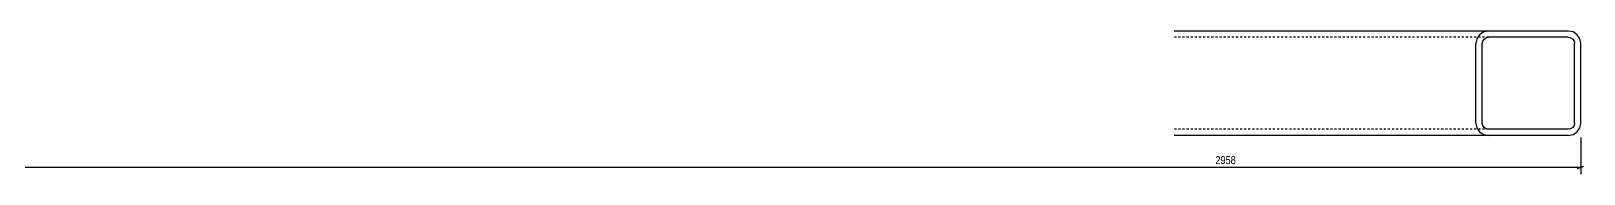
# Model space of a CAD drawing. Header units: millimetres. Extents: x 6 to 11638, y 4 to 152.
# Drawn here: x 1488 to 2970, y 6 to 143 of the extents above; entities that cross this region are included whole.
import ezdxf

# ---------------------------------------------------------------- set-up
doc = ezdxf.new("R2010")
doc.units = ezdxf.units.MM
doc.linetypes.add('DXK_LINE_DOT2', pattern=[3.9198, 1.9599, -1.9599])
doc.layers.add('MÅLSÆTNING', color=7, linetype='Continuous')
doc.layers.add('STÅL', color=7, linetype='Continuous')
doc.styles.add('Arial Narrow', font='ARIALN.TTF', dxfattribs={"height": 0.2})

msp = doc.modelspace()

# ---------------------------------------------------------------- linework, layer by layer
at = {"layer": 'MÅLSÆTNING', "color": 7, "linetype": 'Continuous'}
for p, q in [((2966.9, 40.8), (2966.9, 6)), ((9, 12.4), (2966.9, 12.4)), ((2963.9, 11.2), (2969.9, 13.6))]:
    msp.add_line(p, q, dxfattribs=at)
at = {"layer": 'STÅL', "color": 2, "linetype": 'Continuous'}
for p, q in [((2878.9, 142.8), (2578.9, 142.8)), ((2867.8, 135.4), (2866.9, 130.8)), ((2870.4, 139.3), (2867.8, 135.4)), ((2874.3, 141.9), (2870.4, 139.3)), ((2873.4, 133.1), (2874.7, 135.1)), ((2878.9, 142.8), (2874.3, 141.9)), ((2874.7, 135.1), (2876.6, 136.4)), ((2876.6, 136.4), (2878.9, 136.8)), ((2954.9, 142.8), (2878.9, 142.8)), ((2954.9, 136.8), (2878.9, 136.8)), ((2959.5, 141.9), (2954.9, 142.8)), ((2954.9, 136.8), (2957.2, 136.4)), ((2957.2, 136.4), (2959.2, 135.1)), ((2959.2, 135.1), (2960.5, 133.1)), ((2963.4, 139.3), (2959.5, 141.9)), ((2966, 135.4), (2963.4, 139.3)), ((2966.9, 130.8), (2966, 135.4)), ((2866.9, 54.8), (2866.9, 130.8)), ((2872.9, 130.8), (2873.4, 133.1)), ((2872.9, 54.8), (2872.9, 130.8)), ((2960.5, 133.1), (2960.9, 130.8)), ((2960.9, 54.8), (2960.9, 130.8)), ((2966.9, 54.8), (2966.9, 130.8)), ((2866.9, 54.8), (2867.8, 50.2)), ((2867.8, 50.2), (2870.4, 46.3)), ((2870.4, 46.3), (2874.3, 43.7)), ((2873.4, 52.5), (2872.9, 54.8)), ((2874.7, 50.6), (2873.4, 52.5)), ((2876.6, 49.3), (2874.7, 50.6)), ((2878.9, 48.8), (2876.6, 49.3)), ((2954.9, 48.8), (2878.9, 48.8)), ((2957.2, 49.3), (2954.9, 48.8)), ((2959.2, 50.6), (2957.2, 49.3)), ((2960.5, 52.5), (2959.2, 50.6)), ((2959.5, 43.7), (2963.4, 46.3)), ((2960.9, 54.8), (2960.5, 52.5)), ((2963.4, 46.3), (2966, 50.2)), ((2966, 50.2), (2966.9, 54.8)), ((2954.9, 42.8), (2578.9, 42.8)), ((2874.3, 43.7), (2878.9, 42.8)), ((2954.9, 42.8), (2959.5, 43.7))]:
    msp.add_line(p, q, dxfattribs=at)
at = {"layer": 'STÅL', "color": 7, "linetype": 'DXK_LINE_DOT2'}
for p, q in [((2878.9, 136.8), (2578.9, 136.8)), ((2878.9, 48.8), (2578.9, 48.8))]:
    msp.add_line(p, q, dxfattribs=at)

# ---------------------------------------------------------------- next in the draw order: wipeouts: each hides what was drawn before it
at = {"color": 0}
msp.add_wipeout([(2639.3, 13.9), (2639.3, 25.1), (2616.6, 25.1), (2616.6, 13.9)], dxfattribs=at).dxf.layer = 'MÅLSÆTNING'

# ---------------------------------------------------------------- next in the draw order: texts
at = {"layer": 'MÅLSÆTNING', "color": 3, "style": 'Arial Narrow'}
msp.add_text('2958', height=7.64, dxfattribs=at).set_placement((2618.2, 15.5))

doc.saveas('drawing.dxf')
